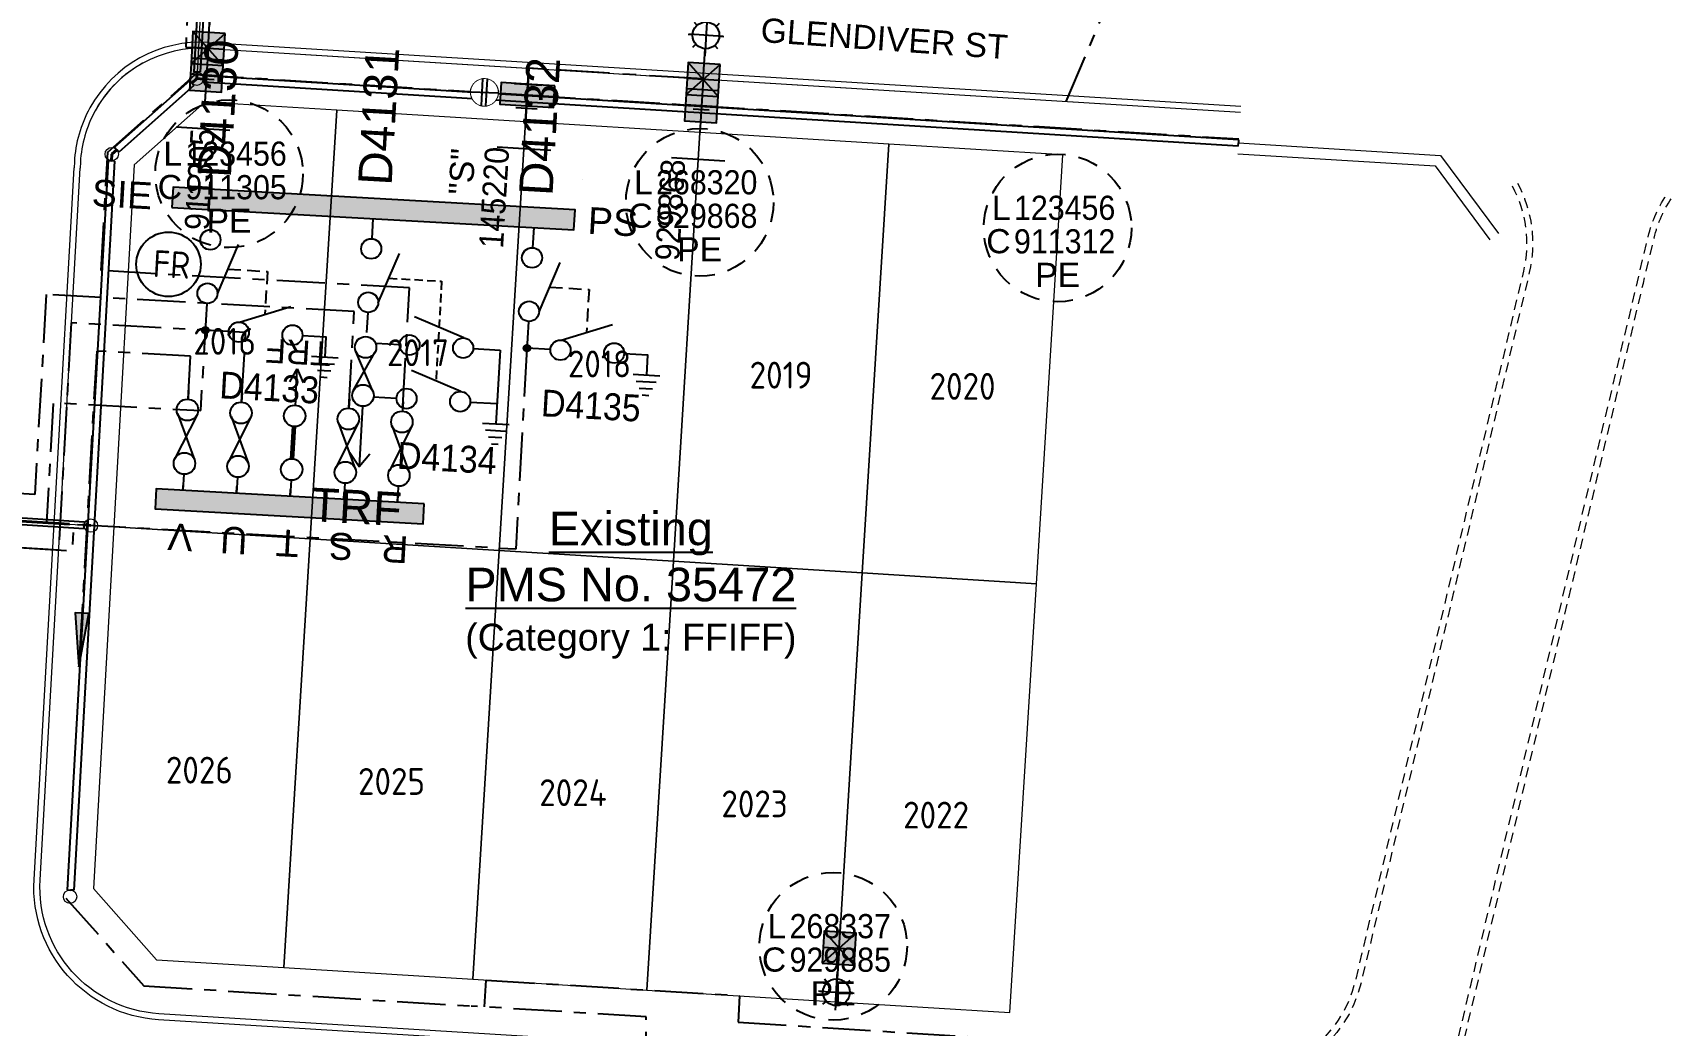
# Model space of a CAD drawing. Header units: metres. Extents: x 294745 to 296284, y 6233060 to 6235519.
# Drawn here: x 295331.4 to 295453.6, y 6233917.1 to 6233991.1 of the extents above; entities that cross this region are included whole.
import ezdxf
from ezdxf.enums import TextEntityAlignment as Align

# ---------------------------------------------------------------- set-up
doc = ezdxf.new("R2010")
doc.units = ezdxf.units.M
doc.set_wipeout_variables(frame=1)
for name, pattern in [('Cable Exist UG', [7, 4, -1, 1, -1]), ('CENTERX2', [4, 2.5, -0.5, 0.5, -0.5]), ('Dash', [5, 3, -2]), ('DASHED', [19.05, 12.7, -6.35])]:
    doc.linetypes.add(name, pattern=pattern)
doc.layers.get('0').update_dxf_attribs({"color": 6})
doc.layers.get('Defpoints').update_dxf_attribs({"color": 250})
doc.layers.add('. Const Lines _SP', color=251, linetype='Continuous', lineweight=0, plot=False)
doc.layers.add('. Const Lines Circles _SP', color=251, linetype='Continuous', lineweight=0, plot=False)
doc.layers.add('. Const Trench (GIS)', color=7, linetype='Continuous', lineweight=0, true_color=0x990099, plot=False, transparency=0.3)
for name, color, linetype, lineweight in [('_User_HV_Final', 1, 'Continuous', 25), ('_User_LV_Exist', 5, 'Continuous', 25), ('_User_LV_Final', 5, 'Continuous', 25), ('Cadastre Easements_SP_EXT', 66, 'DASHED', 15), ('Cadastre Land Parcels_SP_EXT', 118, 'Continuous', 15), ('Cadastre Lot Numbers_SP_EXT', 118, 'Continuous', 15), ('Cadastre Road Names_SP_HV_LV_SL_EXT', 211, 'Continuous', 15)]:
    doc.layers.add(name, color=color, linetype=linetype, lineweight=lineweight)
for name, color, linetype in [('Duct_SP_EXT', 30, 'Continuous'), ('Equip_LV_EXT', 7, 'Continuous'), ('Equip_SP_LV_EXT', 7, 'Continuous'), ('Equip_SP_SL_EXT', 7, 'Continuous'), ('SupportsUG_SP_LV_EXT', 7, 'Continuous'), ('UG_Details_SP_MISC', 7, 'Continuous')]:
    doc.layers.add(name, color=color, linetype=linetype)
doc.layers.add('Kerb_SP_Existing', color=254, linetype='Continuous', lineweight=13, transparency=0.5)
doc.styles.add('ARIAL', font='arial.ttf', dxfattribs={"height": 2})
doc.styles.add('COLUMN_LABEL', font='arial.ttf', dxfattribs={"height": 2})
doc.styles.add('iecISOCP', font='isocp.shx')
doc.styles.add('LotNum', font='isocp.shx')
doc.styles.add('POLE_LABEL', font='arial.ttf', dxfattribs={"height": 2})
doc.styles.get("Standard").update_dxf_attribs({"font": 'arial.ttf'})
doc.styles.add('SWG_LABEL', font='arial.ttf')
doc.styles.add('SWITCH_LABEL', font='arial.ttf', dxfattribs={"height": 2})

# ---------------------------------------------------------------- blocks, each defined once
blk = doc.blocks.new('*U148')
at = {"linetype": 'Dash', "ltscale": 0.5}
blk.add_circle((0, 0), 5.5, dxfattribs=at)
at = {"char_height": 1.8, "attachment_point": 6, "line_spacing_factor": 0.85}
for s, insert in [('L', (-3.5, 1.5)), ('C', (-3.5, -1))]:
    blk.add_mtext(s, dxfattribs=dict(at, insert=insert))
at = {"insert": (0, -2.6), "char_height": 1.8, "attachment_point": 2}
blk.add_mtext('PE', dxfattribs=at)
blk.add_mtext('PE', dxfattribs=at)
at = {"width": 0.9}
for tag, p in [('SNUMBER', (-3.25, 1.5)), ('CNUMBER', (-3.25, -1))]:
    blk.add_attdef(tag, text='', height=1.8, dxfattribs=at).set_placement(p, align=Align.MIDDLE_LEFT)
at = {"flags": 1}
blk.add_attdef('Z', (0, 0), '', height=0.2, dxfattribs=at)
blk = doc.blocks.new('*U182')
at = {"linetype": 'Continuous'}
h = blk.add_hatch(color=256, dxfattribs=at)
h.dxf.hatch_style = 1
h.paths.add_polyline_path([(5.2, 1.2), (2.8, 1.2), (2.8, -1.2), (5.2, -1.2)])
h = blk.add_hatch(color=256)
h.dxf.hatch_style = 1
h.paths.add_polyline_path([(5.2, 1.2), (2.8, -1.2), (2.8, 1.2)])
for p, q in [((7.3, 1.33), (7.3, 1)), ((5.2, 1.2), (2.8, -1.2)), ((2.8, 1.2), (5.2, -1.2)), ((6.36, 0.94), (6.6, 0.7)), ((8.24, 0.94), (8, 0.7)), ((4, 0), (6.3, 0)), ((6.36, -0.94), (6.6, -0.7)), ((7.3, -1), (7.3, -1.33)), ((8.24, -0.94), (8, -0.7)), ((8.3, 0), (8.63, 0))]:
    blk.add_line(p, q)
blk.add_line((8.3, 0), (5.75, 0), dxfattribs=at)
at = {"linetype": 'Continuous', "flags": 128}
blk.add_lwpolyline([(7.3, -1.24), (7.3, 1.24)], dxfattribs=at)
blk.add_lwpolyline([(5.2, -1.2), (5.2, 1.2), (2.8, 1.2), (2.8, -1.2)], close=True)
blk.add_circle((7.3, 0), 0.996)
at = {"layer": 'Defpoints', "transparency": 33554559}
for p, q in [((4, -1.2), (4, 1.2)), ((4, 0), (2, 0))]:
    blk.add_line(p, q, dxfattribs=at)
blk = doc.blocks.new('*U112')
at = {"layer": '_User_LV_Exist'}
blk.add_line((7.5, 0), (6.8, 0), dxfattribs=at)
blk.add_lwpolyline([(1.2, 0), (0, 0)], dxfattribs=at)
at = {"layer": '_User_LV_Exist', "flags": 128}
for points in [[(5.68, -0.73), (2.32, 0.73)], [(5.68, 0.73), (2.32, -0.73)]]:
    blk.add_lwpolyline(points, dxfattribs=at)
at = {"layer": '_User_LV_Exist'}
for centre in [(2, 0), (6, 0)]:
    blk.add_circle(centre, 0.8, dxfattribs=at)
blk = doc.blocks.new('*U86')
at = {"layer": '_User_LV_Exist'}
for p, q in [((2.77, 0.1), (5.23, 0.1)), ((2.8, 0.05), (5.2, 0.05)), ((2.8, 0), (5.2, 0)), ((7.5, 0), (6.8, 0)), ((7.5, 0), (9.5, 0)), ((8.5, 0.5), (9.5, 0)), ((9.5, 0), (8.5, -0.5)), ((2.77, -0.1), (5.23, -0.1)), ((2.8, -0.05), (5.2, -0.05))]:
    blk.add_line(p, q, dxfattribs=at)
blk.add_lwpolyline([(1.2, 0), (0, 0)], dxfattribs=at)
for centre in [(2, 0), (6, 0)]:
    blk.add_circle(centre, 0.8, dxfattribs=at)
at = {"layer": '_User_LV_Exist', "insert": (10.75, 0), "char_height": 1.8, "attachment_point": 5, "rotation": 90}
blk.add_mtext('TRF', dxfattribs=at)
blk = doc.blocks.new('*U88')
at = {"layer": '_User_LV_Exist'}
h = blk.add_hatch(color=256, dxfattribs=at)
h.dxf.hatch_style = 1
h.paths.add_polyline_path([(20, 0), (20, 1.5), (0, 1.5), (0, 0)])
for p, q in [((2, 0), (2, -0.5)), ((6, 0), (6, -0.5)), ((10, 0), (10, -0.5)), ((14, 0), (14, -0.5)), ((18, 0), (18, -0.5))]:
    blk.add_line(p, q, dxfattribs=at)
blk.add_lwpolyline([(0, 0), (20, 0), (20, 1.5), (0, 1.5)], close=True, dxfattribs=at)
at = {"layer": '_User_LV_Exist', "rotation": 270}
for name, p in [('*U112', (2, 0)), ('*U112', (6, 0)), ('*U86', (10, 0)), ('*U112', (14, 0)), ('*U112', (18, 0))]:
    blk.add_blockref(name, p, dxfattribs=at)
at = {"layer": '_User_LV_Exist', "char_height": 2, "attachment_point": 5, "style": 'ARIAL'}
for s, insert in [('R', (2, 3.5)), ('S', (6, 3.5)), ('T', (10, 3.5)), ('U', (14, 3.5)), ('V', (18, 3.5))]:
    blk.add_mtext(s, dxfattribs=dict(at, insert=insert))
blk = doc.blocks.new('*U171')
at = {"linetype": 'Continuous'}
h = blk.add_hatch(color=256, dxfattribs=at)
h.dxf.hatch_style = 1
h.paths.add_polyline_path([(-2.8, 1.2), (-5.2, 1.2), (-5.2, -1.2), (-2.8, -1.2)])
h = blk.add_hatch(color=256)
h.dxf.hatch_style = 1
h.paths.add_polyline_path([(-2.8, 1.2), (-5.2, -1.2), (-5.2, 1.2)])
for p, q in [((-0.7, 1.33), (-0.7, 1)), ((-2.8, 1.2), (-5.2, -1.2)), ((-5.2, 1.2), (-2.8, -1.2)), ((-4, 0), (-1.7, 0)), ((-1.64, 0.94), (-1.4, 0.7)), ((0.24, 0.94), (0, 0.7)), ((-1.64, -0.94), (-1.4, -0.7)), ((-0.7, -1), (-0.7, -1.33)), ((0.24, -0.94), (0, -0.7)), ((0.3, 0), (0.63, 0))]:
    blk.add_line(p, q)
blk.add_line((0.3, 0), (-2.25, 0), dxfattribs=at)
at = {"linetype": 'Continuous', "flags": 128}
blk.add_lwpolyline([(-0.7, -1.24), (-0.7, 1.24)], dxfattribs=at)
blk.add_lwpolyline([(-2.8, -1.2), (-2.8, 1.2), (-5.2, 1.2), (-5.2, -1.2)], close=True)
blk.add_circle((-0.7, 0), 0.996)
at = {"layer": 'Defpoints', "transparency": 33554559}
for p, q in [((-4, 0), (-6, 0)), ((-4, -1.2), (-4, 1.2))]:
    blk.add_line(p, q, dxfattribs=at)
blk = doc.blocks.new('*U184')
at = {"linetype": 'Continuous'}
h = blk.add_hatch(color=256, dxfattribs=at)
h.dxf.hatch_style = 1
h.paths.add_polyline_path([(5.16, 1.19), (2.76, 1.19), (2.76, -1.21), (5.16, -1.21)])
h = blk.add_hatch(color=256)
h.dxf.hatch_style = 1
h.paths.add_polyline_path([(5.16, 1.19), (2.76, -1.21), (2.76, 1.19)])
for p, q in [((7.26, 1.31), (7.26, 0.98)), ((5.16, 1.19), (2.76, -1.21)), ((2.76, 1.19), (5.16, -1.21)), ((6.32, 0.92), (6.55, 0.69)), ((8.19, 0.92), (7.96, 0.69)), ((3.96, -0.01), (6.26, -0.01)), ((6.32, -0.95), (6.55, -0.72)), ((7.26, -1.01), (7.26, -1.34)), ((8.19, -0.95), (7.96, -0.72)), ((8.25, -0.01), (8.58, -0.01))]:
    blk.add_line(p, q)
blk.add_line((8.25, -0.01), (5.71, -0.01), dxfattribs=at)
at = {"linetype": 'Continuous', "flags": 128}
blk.add_lwpolyline([(7.26, -1.26), (7.26, 1.23)], dxfattribs=at)
blk.add_lwpolyline([(5.16, -1.21), (5.16, 1.19), (2.76, 1.19), (2.76, -1.21)], close=True)
blk.add_circle((7.26, -0.01), 0.996)
at = {"layer": 'Defpoints', "transparency": 33554559}
for p, q in [((3.96, -1.21), (3.96, 1.19)), ((3.96, -0.01), (1.96, -0.01))]:
    blk.add_line(p, q, dxfattribs=at)
blk = doc.blocks.new('*U76')
at = {"layer": 'SupportsUG_SP_LV_EXT', "linetype": 'Continuous'}
h = blk.add_hatch(color=256, dxfattribs=at)
h.dxf.hatch_style = 1
h.paths.add_polyline_path([(-0.8, 0), (-0.8, 2), (0.8, 2), (0.8, 0)])
h = blk.add_hatch(color=256, dxfattribs=at)
h.dxf.hatch_style = 1
h.paths.add_polyline_path([(-0.8, -2), (-0.8, 0), (0.8, 0), (0.8, -2)])
blk.add_lwpolyline([(-0.8, 2), (-0.8, -1), (-0.8, 1), (-0.8, -2), (0.8, -2), (0.8, 2)], close=True)
at = {"layer": 'Defpoints'}
for p, q in [((4, -2), (4, 2)), ((2, 0), (-2, 0)), ((0, 0), (2, 0)), ((1, 0.8), (1, -0.8))]:
    blk.add_line(p, q, dxfattribs=at)
at = {"layer": 'Defpoints', "flags": 128}
for points in [[(6, 4.5), (6, 4.5)], [(6, -4.5), (6, -4.5)]]:
    blk.add_lwpolyline(points, dxfattribs=at)
at = {"width": 0.9}
blk.add_attdef('ASSET_NUM', text='', height=1.8, rotation=360, dxfattribs=at).set_placement((4, 2), align=Align.MIDDLE_LEFT)
for tag, flags, p in [('OWNED_BY', 9, (-0.2, 0)), ('STREETNAME', 9, (-0.18, 0)), ('SUBURB', 1, (-0.16, 0)), ('PARENT', 9, (-0.14, 0)), ('NOTES', 9, (-0.13, 0)), ('LOCATION', 9, (-0.11, 0)), ('LEGEND', 9, (-0.09, 0)), ('SUPPORT_TYPE', 9, (-0.07, 0)), ('USAGE', 9, (-0.06, 0)), ('STATE', 9, (-0.03, 0))]:
    blk.add_attdef(tag, text='', height=0.01, rotation=270, dxfattribs=dict(flags=flags)).set_placement(p, align=Align.CENTER)
blk = doc.blocks.new('COLUMN_EXT')
blk.add_hatch(color=256).paths.add_polyline_path([(1.2, 1.2), (-1.2, 1.2), (-1.2, -1.2), (1.2, -1.2)])
blk.add_lwpolyline([(-1.2, 1.2), (-1.2, -1.2), (1.2, -1.2), (1.2, 1.2)], close=True)
at = {"layer": 'Defpoints', "flags": 128}
for points in [[(4, 2), (4, -2)], [(0, 1.2), (0, -1.2)], [(0, 0), (2, 0)], [(0.3, 0.6), (0.3, -0.6)]]:
    blk.add_lwpolyline(points, dxfattribs=at)
at = {"style": 'COLUMN_LABEL', "width": 0.9, "flags": 8}
blk.add_attdef('ASSET_NUM', text='', height=1.8, rotation=360, dxfattribs=at).set_placement((4, 2), align=Align.MIDDLE_LEFT)
at = {"flags": 1}
blk.add_attdef('Z', (-2.35, -1.81), '', height=0.2, rotation=270, dxfattribs=at)
at = {"flags": 9}
for tag, p in [('NOTES', (-2, -1.81)), ('SUBURB', (-1.8, -1.81)), ('STREETNAME', (-1.6, -1.81)), ('LOCATION', (-1.4, -1.81)), ('LEGEND', (-1.2, -1.81)), ('USAGE', (-1, -1.81)), ('STATE', (-0.8, -1.81)), ('OWNED_BY', (-0.6, -1.81)), ('COLUMN_TYPE', (-0.4, -1.81))]:
    blk.add_attdef(tag, text='', height=0.2, rotation=270, dxfattribs=at).set_placement(p, align=Align.MIDDLE_LEFT)
for tag, style, p in [('STREET_CODE', 'COLUMN_LABEL', (-0.2, -1.81)), ('STRUCTURE_PLANT_NUMBER', 'POLE_LABEL', (0.03, -1.81))]:
    blk.add_attdef(tag, text='', height=0.2, rotation=270, dxfattribs=dict(at, style=style)).set_placement(p, align=Align.MIDDLE_LEFT)
blk = doc.blocks.new('SWG_SIE_TRF_NOES_NEW')
at = {"linetype": 'Continuous'}
blk.add_line((6.25, 0.75), (2.49, 2.12), dxfattribs=at)
at = {"linetype": 'CENTERX2'}
for p, q in [((0, 0), (1.5, 0)), ((7, 0), (8.5, 0))]:
    blk.add_line(p, q, dxfattribs=at)
blk.add_line((14, 0), (18.5, 0))
at = {"linetype": 'DASHED', "ltscale": 0.05}
blk.add_lwpolyline([(4.37, 1.43), (4.37, 5.37), (11.75, 5.37)], dxfattribs=at)
blk.add_lwpolyline([(17.5, -0.75), (18.5, 0), (17.5, 0.75)])
for centre in [(2.25, 0), (6.25, 0)]:
    blk.add_circle(centre, 0.75)
at = {"flags": 1}
blk.add_attdef('Z', (0, 0), '', height=0.2, dxfattribs=at)
at = {"style": 'SWITCH_LABEL', "flags": 9}
blk.add_attdef('STREET_CODE', text='', height=0.2, dxfattribs=at).set_placement((0, -0.2), align=Align.MIDDLE_LEFT)
at = {"flags": 9}
for tag, p in [('ORIENTATION', (0, -0.4)), ('SUBURB', (0, -1)), ('STREETNAME', (0, -1.2)), ('PARENT', (0, -0.6)), ('USAGE', (0, -0.8)), ('LOCATION', (0, -1.4)), ('NOTES', (0, -1.6))]:
    blk.add_attdef(tag, text='', height=0.2, dxfattribs=at).set_placement(p, align=Align.MIDDLE_LEFT)
blk = doc.blocks.new('SWG_FUSE_NEW')
for points in [[(1.15, 0.72), (4.04, -0.71)], [(1.16, -0.72), (4.04, 0.73)]]:
    blk.add_lwpolyline(points)
for centre in [(0.8, 0), (4.4, 0.01)]:
    blk.add_circle(centre, 0.8)
blk = doc.blocks.new('*U160')
at = {"linetype": 'CENTERX2'}
blk.add_blockref('SWG_SIE_TRF_NOES_NEW', (0, 0), dxfattribs=at)
at = {"linetype": 'CENTERX2', "rotation": 180}
blk.add_blockref('SWG_FUSE_NEW', (14, 0), dxfattribs=at)
blk.add_text('TRF', height=2.5, rotation=89.9826).set_placement((21.51, -0.05), align=Align.MIDDLE_CENTER)
blk = doc.blocks.new('FAULT_INDIC_SE')
blk.add_circle((0, 0), 2.4)
at = {"insert": (-1.15, 1), "char_height": 2, "width": 2.7042, "attachment_point": 1, "style": 'iecISOCP'}
blk.add_mtext('FR', dxfattribs=at)
blk = doc.blocks.new('SWG_SIE_ES_NEW')
for p, q in [((2.5, 0.75), (6.26, 2.12)), ((8, -1.5), (10, -1.5)), ((8.25, -2), (9.75, -2)), ((8.5, -2.5), (9.5, -2.5)), ((8.75, -3), (9.25, -3))]:
    blk.add_line(p, q)
blk.add_lwpolyline([(1.75, 0), (0, 0)])
at = {"flags": 128}
blk.add_lwpolyline([(7.25, 0), (9, 0), (9, -1.5)], dxfattribs=at)
for centre in [(2.5, 0), (6.5, 0)]:
    blk.add_circle(centre, 0.75)
at = {"flags": 1}
blk.add_attdef('Z', (0.12, -0.01), '', height=0.2, dxfattribs=at)
at = {"style": 'SWITCH_LABEL', "flags": 9}
blk.add_attdef('STREET_CODE', text='', height=0.2, dxfattribs=at).set_placement((0.12, -0.21), align=Align.MIDDLE_LEFT)
at = {"flags": 9}
for tag, p in [('ORIENTATION', (0.12, -0.41)), ('SUBURB', (0.12, -1.01)), ('STREETNAME', (0.12, -1.21)), ('PARENT', (0.12, -0.61)), ('USAGE', (0.12, -0.81)), ('OWNED_BY', (0.11, -1.82)), ('OPERATED_BY', (0.1, -2.05)), ('MAINTAINED_BY', (0.1, -2.25)), ('LOCATION', (0.12, -1.41)), ('NOTES', (0.12, -1.61))]:
    blk.add_attdef(tag, text='', height=0.2, dxfattribs=at).set_placement(p, align=Align.MIDDLE_LEFT)
at = {"style": 'ARIAL', "width": 0.9, "flags": 8}
blk.add_attdef('ASSET_NUM', text='', height=2, dxfattribs=at).set_placement((5.75, -4.5), align=Align.MIDDLE_CENTER)
blk = doc.blocks.new('SWG_SIE_SU_NEW')
at = {"linetype": 'CENTERX2'}
h = blk.add_hatch(color=256, dxfattribs=at)
h.dxf.hatch_style = 1
edge = h.paths.add_edge_path()
edge.add_arc((9, 0), 0.25, 0, 360)
at = {"linetype": 'Continuous'}
blk.add_line((6.25, 0.75), (2.49, 2.12), dxfattribs=at)
at = {"linetype": 'CENTERX2'}
for p, q in [((0, 0), (1.5, 0)), ((7, 0), (10, 0))]:
    blk.add_line(p, q, dxfattribs=at)
at = {"linetype": 'DASHED', "ltscale": 0.075}
blk.add_lwpolyline([(4.37, 1.43), (4.37, 4.37), (7.57, 4.37)], dxfattribs=at)
for centre in [(2.25, 0), (6.25, 0)]:
    blk.add_circle(centre, 0.75)
at = {"linetype": 'CENTERX2'}
blk.add_circle((9, 0), 0.25, dxfattribs=at)
at = {"flags": 8}
blk.add_attdef('ASSET_NUM', text='', height=2, rotation=180, dxfattribs=at).set_placement((-3, 0.01), align=Align.MIDDLE_LEFT)
at = {"flags": 1}
blk.add_attdef('Z', (0, 0), '', height=0.2, dxfattribs=at)
at = {"style": 'SWITCH_LABEL', "flags": 9}
blk.add_attdef('STREET_CODE', text='', height=0.2, dxfattribs=at).set_placement((0, 0), align=Align.MIDDLE_LEFT)
at = {"flags": 9}
for tag, p in [('ORIENTATION', (0, -0.2)), ('SUBURB', (0, -0.8)), ('STREETNAME', (0, -1)), ('PARENT', (0, -0.4)), ('USAGE', (0, -0.6)), ('LOCATION', (0, -1.2)), ('OPERATED_BY', (-0.01, -1.84)), ('OWNED_BY', (0, -1.62)), ('MAINTAINED_BY', (-0.01, -2.05)), ('NOTES', (0, -1.4))]:
    blk.add_attdef(tag, text='', height=0.2, dxfattribs=at).set_placement(p, align=Align.MIDDLE_LEFT)
blk = doc.blocks.new('SWG_SIE_TRS_ES_1_NEW')
for p, q in [((7.25, 4.75), (3.49, 6.12)), ((8, 4), (10, 4)), ((10, 4), (10, -1.5)), ((7.25, 0.75), (3.49, 2.12)), ((8, 0), (10, 0)), ((9, -1.5), (11, -1.5)), ((9.25, -2), (10.75, -2)), ((9.5, -2.5), (10.5, -2.5)), ((9.75, -3), (10.25, -3))]:
    blk.add_line(p, q)
at = {"linetype": 'CENTERX2'}
for p, q in [((0.75, 4), (2.5, 4)), ((0.75, 0), (2.5, 0))]:
    blk.add_line(p, q, dxfattribs=at)
for centre in [(3.25, 4), (7.25, 4), (3.25, 0), (7.25, 0)]:
    blk.add_circle(centre, 0.75)
at = {"flags": 1}
blk.add_attdef('Z', (7.14, 3.51), '', height=0.2, dxfattribs=at)
at = {"style": 'SWITCH_LABEL', "flags": 9}
blk.add_attdef('STREET_CODE', text='', height=0.2, dxfattribs=at).set_placement((7.14, 3.31), align=Align.MIDDLE_LEFT)
at = {"flags": 9}
for tag, p in [('ORIENTATION', (7.14, 3.11)), ('SUBURB', (7.14, 2.51)), ('PARENT', (7.14, 2.91)), ('USAGE', (7.14, 2.71)), ('OPERATED_BY', (7.13, 1.47)), ('STREETNAME', (7.14, 2.31)), ('OWNED_BY', (7.13, 1.69)), ('MAINTAINED_BY', (7.13, 1.26)), ('LOCATION', (7.14, 2.11)), ('NOTES', (7.14, 1.91))]:
    blk.add_attdef(tag, text='', height=0.2, dxfattribs=at).set_placement(p, align=Align.MIDDLE_LEFT)
at = {"style": 'SWG_LABEL', "width": 0.9, "flags": 8}
blk.add_attdef('ASSET_NUM', text='', height=2, dxfattribs=at).set_placement((6.5, -4.25), align=Align.MIDDLE_CENTER)
blk = doc.blocks.new('LV_UG_LINKS_CLOSED_EXT')
at = {"layer": 'Equip_LV_EXT', "flags": 128}
blk.add_lwpolyline([(0, 1), (-0.02, 1), (-0.05, 1), (-0.07, 1), (-0.1, 1), (-0.12, 0.99), (-0.15, 0.99), (-0.17, 0.99), (-0.2, 0.98), (-0.22, 0.98), (-0.24, 0.97), (-0.27, 0.96), (-0.29, 0.96), (-0.31, 0.95), (-0.34, 0.94), (-0.36, 0.93), (-0.38, 0.92), (-0.41, 0.91), (-0.43, 0.9), (-0.45, 0.89), (-0.47, 0.88), (-0.49, 0.87), (-0.51, 0.86), (-0.53, 0.84), (-0.56, 0.83), (-0.58, 0.82), (-0.6, 0.8), (-0.62, 0.79), (-0.63, 0.77), (-0.65, 0.76), (-0.67, 0.74), (-0.69, 0.72), (-0.71, 0.71), (-0.72, 0.69), (-0.74, 0.67), (-0.76, 0.65), (-0.77, 0.63), (-0.79, 0.62), (-0.8, 0.6), (-0.82, 0.58), (-0.83, 0.56), (-0.84, 0.53), (-0.86, 0.51), (-0.87, 0.49), (-0.88, 0.47), (-0.89, 0.45), (-0.9, 0.43), (-0.91, 0.41), (-0.92, 0.38), (-0.93, 0.36), (-0.94, 0.34), (-0.95, 0.31), (-0.96, 0.29), (-0.96, 0.27), (-0.97, 0.24), (-0.98, 0.22), (-0.98, 0.2), (-0.99, 0.17), (-0.99, 0.15), (-0.99, 0.12), (-1, 0.1), (-1, 0.07), (-1, 0.05), (-1, 0.02), (-1, 0), (-1, -0.02), (-1, -0.05), (-1, -0.07), (-1, -0.1), (-0.99, -0.12), (-0.99, -0.15), (-0.99, -0.17), (-0.98, -0.2), (-0.98, -0.22), (-0.97, -0.24), (-0.96, -0.27), (-0.96, -0.29), (-0.95, -0.31), (-0.94, -0.34), (-0.93, -0.36), (-0.92, -0.38), (-0.91, -0.41), (-0.9, -0.43), (-0.89, -0.45), (-0.88, -0.47), (-0.87, -0.49), (-0.86, -0.51), (-0.84, -0.53), (-0.83, -0.56), (-0.82, -0.58), (-0.8, -0.6), (-0.79, -0.62), (-0.77, -0.63), (-0.76, -0.65), (-0.74, -0.67), (-0.72, -0.69), (-0.71, -0.71), (-0.69, -0.72), (-0.67, -0.74), (-0.65, -0.76), (-0.63, -0.77), (-0.62, -0.79), (-0.6, -0.8), (-0.58, -0.82), (-0.56, -0.83), (-0.53, -0.84), (-0.51, -0.86), (-0.49, -0.87), (-0.47, -0.88), (-0.45, -0.89), (-0.43, -0.9), (-0.41, -0.91), (-0.38, -0.92), (-0.36, -0.93), (-0.34, -0.94), (-0.31, -0.95), (-0.29, -0.96), (-0.27, -0.96), (-0.24, -0.97), (-0.22, -0.98), (-0.2, -0.98), (-0.17, -0.99), (-0.15, -0.99), (-0.12, -0.99), (-0.1, -1), (-0.07, -1), (-0.05, -1), (-0.02, -1), (0, -1), (0.02, -1), (0.05, -1), (0.07, -1), (0.1, -1), (0.12, -0.99), (0.15, -0.99), (0.17, -0.99), (0.2, -0.98), (0.22, -0.98), (0.24, -0.97), (0.27, -0.96), (0.29, -0.96), (0.31, -0.95), (0.34, -0.94), (0.36, -0.93), (0.38, -0.92), (0.41, -0.91), (0.43, -0.9), (0.45, -0.89), (0.47, -0.88), (0.49, -0.87), (0.51, -0.86), (0.53, -0.84), (0.56, -0.83), (0.58, -0.82), (0.6, -0.8), (0.62, -0.79), (0.63, -0.77), (0.65, -0.76), (0.67, -0.74), (0.69, -0.72), (0.71, -0.71), (0.72, -0.69), (0.74, -0.67), (0.76, -0.65), (0.77, -0.63), (0.79, -0.62), (0.8, -0.6), (0.82, -0.58), (0.83, -0.56), (0.84, -0.53), (0.86, -0.51), (0.87, -0.49), (0.88, -0.47), (0.89, -0.45), (0.9, -0.43), (0.91, -0.41), (0.92, -0.38), (0.93, -0.36), (0.94, -0.34), (0.95, -0.31), (0.96, -0.29), (0.96, -0.27), (0.97, -0.24), (0.98, -0.22), (0.98, -0.2), (0.99, -0.17), (0.99, -0.15), (0.99, -0.12), (1, -0.1), (1, -0.07), (1, -0.05), (1, -0.02), (1, 0), (1, 0.02), (1, 0.05), (1, 0.07), (1, 0.1), (0.99, 0.12), (0.99, 0.15), (0.99, 0.17), (0.98, 0.2), (0.98, 0.22), (0.97, 0.24), (0.96, 0.27), (0.96, 0.29), (0.95, 0.31), (0.94, 0.34), (0.93, 0.36), (0.92, 0.38), (0.91, 0.41), (0.9, 0.43), (0.89, 0.45), (0.88, 0.47), (0.87, 0.49), (0.86, 0.51), (0.84, 0.53), (0.83, 0.56), (0.82, 0.58), (0.8, 0.6), (0.79, 0.62), (0.77, 0.63), (0.76, 0.65), (0.74, 0.67), (0.72, 0.69), (0.71, 0.71), (0.69, 0.72), (0.67, 0.74), (0.65, 0.76), (0.63, 0.77), (0.62, 0.79), (0.6, 0.8), (0.58, 0.82), (0.56, 0.83), (0.53, 0.84), (0.51, 0.86), (0.49, 0.87), (0.47, 0.88), (0.45, 0.89), (0.43, 0.9), (0.41, 0.91), (0.38, 0.92), (0.36, 0.93), (0.34, 0.94), (0.31, 0.95), (0.29, 0.96), (0.27, 0.96), (0.24, 0.97), (0.22, 0.98), (0.2, 0.98), (0.17, 0.99), (0.15, 0.99), (0.12, 0.99), (0.1, 1), (0.07, 1), (0.05, 1), (0.02, 1)], close=True, dxfattribs=at)
at = {"layer": 'Equip_LV_EXT'}
for tag, flags in [('ACTUAL_STATUS', 9), ('CONSTRUCTED_VOLTAGE', 9), ('NO_PHASES', 9), ('OPERATING_VOLTAGE', 9), ('ORIENTATION', 9), ('STATE', 9), ('SWITCH_TYPE', 9), ('USAGE', 9), ('NOTES', 9), ('OWNED_BY', 9), ('OPERATED_BY', 9), ('MAINTAINED_BY', 9), ('NUMBER_OF_PHASES', 9), ('TYPE', 9), ('Z', 1)]:
    blk.add_attdef(tag, text='', height=0.01, dxfattribs=dict(at, flags=flags)).set_placement((0, 0), align=Align.MIDDLE_LEFT)
blk.add_wipeout([(0, 1), (-0.02, 1), (-0.05, 1), (-0.07, 1), (-0.1, 1), (-0.12, 0.99), (-0.15, 0.99), (-0.17, 0.99), (-0.2, 0.98), (-0.22, 0.98), (-0.24, 0.97), (-0.27, 0.96), (-0.29, 0.96), (-0.31, 0.95), (-0.34, 0.94), (-0.36, 0.93), (-0.38, 0.92), (-0.41, 0.91), (-0.43, 0.9), (-0.45, 0.89), (-0.47, 0.88), (-0.49, 0.87), (-0.51, 0.86), (-0.53, 0.84), (-0.56, 0.83), (-0.58, 0.82), (-0.6, 0.8), (-0.62, 0.79), (-0.63, 0.77), (-0.65, 0.76), (-0.67, 0.74), (-0.69, 0.72), (-0.71, 0.71), (-0.72, 0.69), (-0.74, 0.67), (-0.76, 0.65), (-0.77, 0.63), (-0.79, 0.62), (-0.8, 0.6), (-0.82, 0.58), (-0.83, 0.56), (-0.84, 0.53), (-0.86, 0.51), (-0.87, 0.49), (-0.88, 0.47), (-0.89, 0.45), (-0.9, 0.43), (-0.91, 0.41), (-0.92, 0.38), (-0.93, 0.36), (-0.94, 0.34), (-0.95, 0.31), (-0.96, 0.29), (-0.96, 0.27), (-0.97, 0.24), (-0.98, 0.22), (-0.98, 0.2), (-0.99, 0.17), (-0.99, 0.15), (-0.99, 0.12), (-1, 0.1), (-1, 0.07), (-1, 0.05), (-1, 0.02), (-1, 0), (-1, -0.02), (-1, -0.05), (-1, -0.07), (-1, -0.1), (-0.99, -0.12), (-0.99, -0.15), (-0.99, -0.17), (-0.98, -0.2), (-0.98, -0.22), (-0.97, -0.24), (-0.96, -0.27), (-0.96, -0.29), (-0.95, -0.31), (-0.94, -0.34), (-0.93, -0.36), (-0.92, -0.38), (-0.91, -0.41), (-0.9, -0.43), (-0.89, -0.45), (-0.88, -0.47), (-0.87, -0.49), (-0.86, -0.51), (-0.84, -0.53), (-0.83, -0.56), (-0.82, -0.58), (-0.8, -0.6), (-0.79, -0.62), (-0.77, -0.63), (-0.76, -0.65), (-0.74, -0.67), (-0.72, -0.69), (-0.71, -0.71), (-0.69, -0.72), (-0.67, -0.74), (-0.65, -0.76), (-0.63, -0.77), (-0.62, -0.79), (-0.6, -0.8), (-0.58, -0.82), (-0.56, -0.83), (-0.53, -0.84), (-0.51, -0.86), (-0.49, -0.87), (-0.47, -0.88), (-0.45, -0.89), (-0.43, -0.9), (-0.41, -0.91), (-0.38, -0.92), (-0.36, -0.93), (-0.34, -0.94), (-0.31, -0.95), (-0.29, -0.96), (-0.27, -0.96), (-0.24, -0.97), (-0.22, -0.98), (-0.2, -0.98), (-0.17, -0.99), (-0.15, -0.99), (-0.12, -0.99), (-0.1, -1), (-0.07, -1), (-0.05, -1), (-0.02, -1), (0, -1), (0.02, -1), (0.05, -1), (0.07, -1), (0.1, -1), (0.12, -0.99), (0.15, -0.99), (0.17, -0.99), (0.2, -0.98), (0.22, -0.98), (0.24, -0.97), (0.27, -0.96), (0.29, -0.96), (0.31, -0.95), (0.34, -0.94), (0.36, -0.93), (0.38, -0.92), (0.41, -0.91), (0.43, -0.9), (0.45, -0.89), (0.47, -0.88), (0.49, -0.87), (0.51, -0.86), (0.53, -0.84), (0.56, -0.83), (0.58, -0.82), (0.6, -0.8), (0.62, -0.79), (0.63, -0.77), (0.65, -0.76), (0.67, -0.74), (0.69, -0.72), (0.71, -0.71), (0.72, -0.69), (0.74, -0.67), (0.76, -0.65), (0.77, -0.63), (0.79, -0.62), (0.8, -0.6), (0.82, -0.58), (0.83, -0.56), (0.84, -0.53), (0.86, -0.51), (0.87, -0.49), (0.88, -0.47), (0.89, -0.45), (0.9, -0.43), (0.91, -0.41), (0.92, -0.38), (0.93, -0.36), (0.94, -0.34), (0.95, -0.31), (0.96, -0.29), (0.96, -0.27), (0.97, -0.24), (0.98, -0.22), (0.98, -0.2), (0.99, -0.17), (0.99, -0.15), (0.99, -0.12), (1, -0.1), (1, -0.07), (1, -0.05), (1, -0.02), (1, 0), (1, 0.02), (1, 0.05), (1, 0.07), (1, 0.1), (0.99, 0.12), (0.99, 0.15), (0.99, 0.17), (0.98, 0.2), (0.98, 0.22), (0.97, 0.24), (0.96, 0.27), (0.96, 0.29), (0.95, 0.31), (0.94, 0.34), (0.93, 0.36), (0.92, 0.38), (0.91, 0.41), (0.9, 0.43), (0.89, 0.45), (0.88, 0.47), (0.87, 0.49), (0.86, 0.51), (0.84, 0.53), (0.83, 0.56), (0.82, 0.58), (0.8, 0.6), (0.79, 0.62), (0.77, 0.63), (0.76, 0.65), (0.74, 0.67), (0.72, 0.69), (0.71, 0.71), (0.69, 0.72), (0.67, 0.74), (0.65, 0.76), (0.63, 0.77), (0.62, 0.79), (0.6, 0.8), (0.58, 0.82), (0.56, 0.83), (0.53, 0.84), (0.51, 0.86), (0.49, 0.87), (0.47, 0.88), (0.45, 0.89), (0.43, 0.9), (0.41, 0.91), (0.38, 0.92), (0.36, 0.93), (0.34, 0.94), (0.31, 0.95), (0.29, 0.96), (0.27, 0.96), (0.24, 0.97), (0.22, 0.98), (0.2, 0.98), (0.17, 0.99), (0.15, 0.99), (0.12, 0.99), (0.1, 1), (0.07, 1), (0.05, 1), (0.02, 1)]).dxf.layer = 'Equip_LV_EXT'
at = {"layer": 'Defpoints', "linetype": 'Continuous'}
blk.add_line((-1, 0.01), (1, -0.02), dxfattribs=at)
at = {"layer": 'Equip_LV_EXT'}
for p, q in [((-0.17, 0.99), (-0.17, -0.99)), ((0.17, 0.99), (0.17, -0.99))]:
    blk.add_line(p, q, dxfattribs=at)
blk = doc.blocks.new('*U89')
at = {"layer": 'Defpoints', "linetype": 'Continuous', "flags": 128}
for points in [[(0, 2), (0, -2)], [(-2, 0), (2, 0)]]:
    blk.add_lwpolyline(points, dxfattribs=at)
at = {"linetype": 'Continuous', "xscale": -1, "rotation": 270}
blk.add_blockref('LV_UG_LINKS_CLOSED_EXT', (0, -3.2), dxfattribs=at)
blk = doc.blocks.new('*U154')
h = blk.add_hatch(color=256)
h.dxf.hatch_style = 1
h.paths.add_polyline_path([(-3.98, -0.39), (0.05, -0.5), (-0.05, 0.5)])
blk.add_line((-0.5, -0.05), (-3.98, -0.39))
at = {"flags": 128}
blk.add_lwpolyline([(-3.98, -0.39), (0.05, -0.5), (-0.05, 0.5)], close=True, dxfattribs=at)
blk.add_circle((0, 0), 0.0001)

msp = doc.modelspace()

# ---------------------------------------------------------------- hatches: boundary and pattern name
at = {"layer": '_User_HV_Final'}
h = msp.add_hatch(color=256, dxfattribs=at)
h.dxf.hatch_style = 1
h.paths.add_polyline_path([(295341.7759, 6233978.0607), (295371.7292, 6233976.386), (295371.8129, 6233977.8837), (295341.8597, 6233979.5583)])

# ---------------------------------------------------------------- linework, layer by layer
at = {"layer": '. Const Lines _SP', "linetype": 'Continuous', "lineweight": 0, "flags": 128}
for points in [[(295344.2652, 6233999.2313), (295343.6247, 6233987.6488)], [(295323.1684, 6233955.157), (295335.743, 6233954.3515)]]:
    msp.add_lwpolyline(points, dxfattribs=at)
at = {"layer": '. Const Lines Circles _SP', "lineweight": 0}
for centre in [(295343.6247, 6233987.6488), (295337.2971, 6233982.0255), (295335.743, 6233954.3515), (295334.1905, 6233926.7034)]:
    msp.add_circle(centre, 0.5, dxfattribs=at)
at = {"layer": '. Const Trench (GIS)', "linetype": 'Continuous', "lineweight": 0, "flags": 128}
for points in [[(295421.2361, 6233982.8573), (295436.3015, 6233981.9273), (295440.6106, 6233976.1187)], [(295421.1868, 6233982.0588), (295435.8807, 6233981.1517), (295439.9681, 6233975.642)]]:
    msp.add_lwpolyline(points, dxfattribs=at)
at = {"layer": '_User_HV_Final', "linetype": 'Cable Exist UG', "ltscale": 0.9, "flags": 128}
for points in [[(295271.3889, 6234051.648), (295270.0916, 6234033.6948), (295246.154, 6234035.4246), (295246.5864, 6234041.409), (295231.6254, 6234042.4901), (295231.3825, 6234039.1285), (295224.88, 6234039.671), (295224.88, 6234039.671), (295222.8482, 6234011.69), (295222.0315, 6233998.4617), (295320.6418, 6233992.3739), (295328.0927, 6233983.9897), (295326.4632, 6233954.9719), (295332.4487, 6233954.5455), (295332.9533, 6233963.5305), (295343.9339, 6233962.9166), (295344.2689, 6233968.9072)], [(295368.2314, 6233967.5675), (295367.3941, 6233952.5909), (295367.3941, 6233952.5909), (295334.4456, 6233954.433), (295334.334, 6233952.4367), (295326.3495, 6233952.9473), (295324.8329, 6233925.938), (295323.6634, 6233905.1127), (295323.6634, 6233905.1127), (295320.479, 6233848.4041), (295320.479, 6233847.061), (295312.0244, 6233839.6146), (295237.3659, 6233844.2237), (295237.8683, 6233833.959), (295240.2456, 6233831.4481), (295240.5828, 6233798.3855), (295199.5838, 6233798.0971), (295199.4783, 6233813.0967)]]:
    msp.add_lwpolyline(points, dxfattribs=at)
at = {"layer": '_User_HV_Final'}
msp.add_lwpolyline([(295341.7759, 6233978.0607), (295371.7292, 6233976.386), (295371.8129, 6233977.8837), (295341.8597, 6233979.5583)], close=True, dxfattribs=at)
at = {"layer": '_User_LV_Exist', "linetype": 'Cable Exist UG', "ltscale": 0.9}
for points in [[(295339.1639, 6234032.4377), (295338.1666, 6234032.51), (295336.3661, 6234006.4122), (295336.2826, 6234004.9079), (295336.2599, 6234004.7779), (295343.1721, 6233996.9944), (295342.8118, 6233990.0033), (295344.4721, 6233989.9008)], [(295408.4026, 6233985.954), (295411.3007, 6233992.7884), (295384.4389, 6233994.4468), (295384.5621, 6233996.443)], [(295354.9614, 6233963.1013), (295355.3634, 6233970.2901), (295332.4013, 6233971.5744), (295331.567, 6233956.6601), (295323.5806, 6233957.1644), (295325.028, 6233982.922), (295319.2216, 6233989.4559), (295312.1109, 6233989.8949)], [(295358.9747, 6233963.2275), (295359.4688, 6233972.0637), (295336.5008, 6233973.3478), (295337.0045, 6233982.1669), (295343.5187, 6233987.9559), (295368.2555, 6233986.4287)], [(295368.2555, 6233986.4287), (295421.2546, 6233983.1568)], [(295346.9739, 6233963.5479), (295347.2642, 6233968.7398), (295334.2754, 6233969.466), (295333.3412, 6233952.5268), (295326.3497, 6233952.9506)], [(295342.9802, 6233963.7712), (295343.1588, 6233966.9662), (295336.1729, 6233967.3568), (295334.8513, 6233943.8223)], [(295333.884, 6233926.5966), (295339.6905, 6233920.0628), (295364.0654, 6233918.5578)], [(295365.0635, 6233918.4962), (295365.1868, 6233920.4924), (295384.0757, 6233919.3262), (295383.9545, 6233917.3634), (295404.0893, 6233916.0867)], [(295377.0271, 6233906.7368), (295377.1081, 6233917.7525), (295364.0654, 6233918.5578)]]:
    msp.add_lwpolyline(points, dxfattribs=at)
at = {"layer": '_User_LV_Exist', "linetype": 'Cable Exist UG', "flags": 128}
msp.add_lwpolyline([(295381.3541, 6233987.6239), (295368.3788, 6233988.4249), (295368.3048, 6233987.2272)], dxfattribs=at)
at = {"layer": 'Cadastre Easements_SP_EXT', "linetype": 'Continuous', "flags": 128}
for points in [[(295354.0591, 6233985.3013), (295344.2256, 6233985.9084), (295338.9548, 6233981.2244), (295337.4409, 6233954.2664), (295352.0873, 6233953.3622)], [(295368.1323, 6233984.4325), (295354.0591, 6233985.3013), (295352.0873, 6233953.3622), (295366.1605, 6233952.4933)], [(295381.1076, 6233983.6315), (295368.1323, 6233984.4325), (295366.1605, 6233952.4933), (295379.1358, 6233951.6923)], [(295395.1808, 6233982.7627), (295381.1076, 6233983.6315), (295379.1358, 6233951.6923), (295393.209, 6233950.8235)], [(295408.1561, 6233981.9616), (295395.1808, 6233982.7627), (295393.209, 6233950.8235), (295406.1843, 6233950.0224)], [(295352.0873, 6233953.3622), (295337.4409, 6233954.2664), (295335.9271, 6233927.3083), (295340.6373, 6233922.0081), (295350.1155, 6233921.4229)], [(295366.1605, 6233952.4933), (295352.0873, 6233953.3622), (295350.1155, 6233921.4229), (295364.1887, 6233920.554)], [(295379.1358, 6233951.6923), (295366.1605, 6233952.4933), (295364.1887, 6233920.554), (295377.164, 6233919.7529)], [(295393.209, 6233950.8235), (295379.1358, 6233951.6923), (295377.164, 6233919.7529), (295391.2372, 6233918.884)], [(295406.1843, 6233950.0224), (295393.209, 6233950.8235), (295391.2372, 6233918.884), (295404.2125, 6233918.0829)]]:
    msp.add_lwpolyline(points, close=True, dxfattribs=at)
at = {"layer": 'Cadastre Land Parcels_SP_EXT', "linetype": 'Continuous', "flags": 128}
for points in [[(295354.0591, 6233985.3013), (295344.2256, 6233985.9084), (295338.9548, 6233981.2244), (295337.4409, 6233954.2664), (295352.0873, 6233953.3622)], [(295368.1323, 6233984.4325), (295354.0591, 6233985.3013), (295352.0873, 6233953.3622), (295366.1605, 6233952.4933)], [(295381.1076, 6233983.6315), (295368.1323, 6233984.4325), (295366.1605, 6233952.4933), (295379.1358, 6233951.6923)], [(295395.1808, 6233982.7627), (295381.1076, 6233983.6315), (295379.1358, 6233951.6923), (295393.209, 6233950.8235)], [(295408.1561, 6233981.9616), (295395.1808, 6233982.7627), (295393.209, 6233950.8235), (295406.1843, 6233950.0224)], [(295352.0873, 6233953.3622), (295337.4409, 6233954.2664), (295335.9271, 6233927.3083), (295340.6373, 6233922.0081), (295350.1155, 6233921.4229)], [(295366.1605, 6233952.4933), (295352.0873, 6233953.3622), (295350.1155, 6233921.4229), (295364.1887, 6233920.554)], [(295379.1358, 6233951.6923), (295366.1605, 6233952.4933), (295364.1887, 6233920.554), (295377.164, 6233919.7529)], [(295393.209, 6233950.8235), (295379.1358, 6233951.6923), (295377.164, 6233919.7529), (295391.2372, 6233918.884)], [(295406.1843, 6233950.0224), (295393.209, 6233950.8235), (295391.2372, 6233918.884), (295404.2125, 6233918.0829)]]:
    msp.add_lwpolyline(points, close=True, dxfattribs=at)
at = {"layer": 'Duct_SP_EXT'}
for p, q in [((295343.9979, 6233998.7453), (295343.4127, 6233988.1612)), ((295344.4772, 6233998.7188), (295343.892, 6233988.1347)), ((295343.0916, 6233987.496), (295337.5114, 6233982.5371)), ((295343.0916, 6233987.496), (295343.251, 6233987.3166)), ((295343.4127, 6233988.1612), (295343.6523, 6233988.148)), ((295343.892, 6233988.1347), (295343.6523, 6233988.148)), ((295344.109, 6233987.3784), (295344.1238, 6233987.618)), ((295344.1386, 6233987.8575), (295344.1238, 6233987.618)), ((295421.2509, 6233983.0969), (295344.1386, 6233987.8575)), ((295343.4104, 6233987.1372), (295337.8302, 6233982.1783)), ((295343.4104, 6233987.1372), (295343.251, 6233987.3166)), ((295421.2214, 6233982.6178), (295344.109, 6233987.3784)), ((295421.2214, 6233982.6178), (295421.2361, 6233982.8573)), ((295421.2509, 6233983.0969), (295421.2361, 6233982.8573)), ((295337.0294, 6233981.5398), (295333.9789, 6233927.216)), ((295337.5086, 6233981.5129), (295334.4581, 6233927.1891)), ((295337.0294, 6233981.5398), (295337.269, 6233981.5263)), ((295337.5086, 6233981.5129), (295337.269, 6233981.5263)), ((295337.5114, 6233982.5371), (295337.6708, 6233982.3577)), ((295337.8302, 6233982.1783), (295337.6708, 6233982.3577)), ((295323.6521, 6233954.8855), (295335.2287, 6233954.144)), ((295323.6827, 6233955.3645), (295335.2594, 6233954.623)), ((295335.2594, 6233954.623), (295335.2441, 6233954.3835)), ((295335.2287, 6233954.144), (295335.2441, 6233954.3835)), ((295333.9789, 6233927.216), (295334.2185, 6233927.2026)), ((295334.4581, 6233927.1891), (295334.2185, 6233927.2026))]:
    msp.add_line(p, q, dxfattribs=at)
at = {"layer": 'Kerb_SP_Existing'}
msp.add_line((295351.728, 6233989.4529), (295421.3779, 6233985.153), dxfattribs=at)
at = {"layer": 'Kerb_SP_Existing', "flags": 128}
for points in [[(295344.5277, 6233990.3483, 0.29036824), (295335.6616, 6233985.4639, 0.29036824)], [(295344.4999, 6233989.8991, 0.29036824), (295336.0561, 6233985.2473, 0.29036824)], [(295335.6616, 6233985.4639, 0.11195681), (295334.5102, 6233981.446)], [(295336.0561, 6233985.2473, 0.11195681), (295334.9595, 6233981.4208, 0.11195681)], [(295404.643, 6233913.5982), (295340.7821, 6233917.5407, -0.41258531), (295331.5077, 6233927.9769), (295334.2606, 6233977.0016)], [(295404.6708, 6233914.0473), (295340.8098, 6233917.9898, -0.41258531), (295331.957, 6233927.9517), (295334.7099, 6233976.9764)]]:
    msp.add_lwpolyline(points, format="xyb", dxfattribs=at)
for points in [[(295344.5277, 6233990.3483), (295421.4056, 6233985.6021)], [(295344.4999, 6233989.8991), (295421.3779, 6233985.153)], [(295334.5102, 6233981.446), (295334.4848, 6233980.9942)], [(295334.9595, 6233981.4208), (295334.9341, 6233980.969)], [(295334.2606, 6233977.0016), (295334.4848, 6233980.9942)], [(295334.7099, 6233976.9764), (295334.9341, 6233980.969)]]:
    msp.add_lwpolyline(points, dxfattribs=at)
at = {"layer": 'Kerb_SP_Existing'}
msp.add_lwpolyline([(295339.5873, 6233988.7907, 0.13562275), (295336.1625, 6233985.4358)], format="xyb", dxfattribs=at)
at = {"layer": 'Kerb_SP_Existing', "linetype": 'Dash', "ltscale": 0.25, "flags": 128}
for points in [[(295442.0199, 6233979.871, -0.18416368), (295442.9036, 6233973.1962), (295430.3765, 6233920.3176, -0.36498303), (295420.5987, 6233913.064), (295404.6663, 6233914.0476)], [(295441.6241, 6233979.6569, -0.18416368), (295442.4657, 6233973.3), (295429.9386, 6233920.4213, -0.36498303), (295420.6264, 6233913.5131), (295404.694, 6233914.4967)], [(295406.2243, 6233783.6642), (295450.9646, 6233972.5193), (295451.7596, 6233975.8724, -0.09690678), (295453.2591, 6233979.1771, -0.09690678)], [(295406.6622, 6233783.5605), (295451.4025, 6233972.4156), (295452.1974, 6233975.7686, -0.09690678), (295453.6256, 6233978.916, -0.09690678)]]:
    msp.add_lwpolyline(points, format="xyb", dxfattribs=at)
at = {"layer": 'UG_Details_SP_MISC', "color": 7, "linetype": 'Cable Exist UG', "lineweight": 40, "flags": 128}
for points in [[(295343.251, 6233987.3166), (295343.6247, 6233987.6488), (295344.1228, 6233987.618)], [(295343.6247, 6233987.6488), (295343.6523, 6233988.148)], [(295337.269, 6233981.5263), (295337.2971, 6233982.0255), (295337.6708, 6233982.3577)], [(295323.1684, 6233955.157), (295335.7436, 6233954.3617)]]:
    msp.add_lwpolyline(points, dxfattribs=at)

# ---------------------------------------------------------------- block references
at = {"layer": '_User_HV_Final', "linetype": 'CENTERX2'}
ref = msp.add_blockref('SWG_SIE_SU_NEW', (295344.7713, 6233977.8932), dxfattribs=dict(at, rotation=266.8))
ref.add_attrib('ASSET_NUM', 'D4130', dxfattribs={"layer": '0', "height": 2.5, "rotation": 86.754374, "style": 'SWG_LABEL'}).set_placement((295344.9168, 6233980.2888), align=Align.MIDDLE_LEFT)
ref = msp.add_blockref('*U160', (295356.7525, 6233977.2234), dxfattribs=dict(at, rotation=266.8))
ref.add_attrib('ASSET_NUM', 'D4131', dxfattribs={"layer": '0', "height": 2.5, "rotation": 86.754374, "style": 'SWG_LABEL'}).set_placement((295356.8921, 6233979.7195), align=Align.MIDDLE_LEFT)
ref = msp.add_blockref('SWG_SIE_SU_NEW', (295368.7338, 6233976.5535), dxfattribs=dict(at, rotation=266.8))
ref.add_attrib('ASSET_NUM', 'D4132', dxfattribs={"layer": '0', "height": 2.5, "rotation": 86.754374, "style": 'SWG_LABEL'}).set_placement((295368.8794, 6233978.9491), align=Align.MIDDLE_LEFT)
at = {"layer": '_User_HV_Final', "linetype": 'CENTERX2', "rotation": 356.8}
msp.add_blockref('FAULT_INDIC_SE', (295341.5232, 6233973.8162), dxfattribs=at)
at = {"layer": '_User_HV_Final', "linetype": 'CENTERX2'}
ref = msp.add_blockref('SWG_SIE_ES_NEW', (295344.2689, 6233968.9072), dxfattribs=dict(at, rotation=356.8))
ref.add_attrib('ASSET_NUM', 'D4133', dxfattribs={"layer": '0', "height": 2, "rotation": 356.8, "style": 'ARIAL', "width": 0.9}).set_placement((295349.0378, 6233964.6344), align=Align.MIDDLE_CENTER)
at = {"layer": '_User_HV_Final'}
ref = msp.add_blockref('SWG_SIE_TRS_ES_1_NEW', (295356.0129, 6233963.994), dxfattribs=dict(at, rotation=356.8))
ref.add_attrib('ASSET_NUM', 'D4134', dxfattribs={"layer": '0', "height": 2, "rotation": 356.8, "style": 'SWG_LABEL', "width": 0.9}).set_placement((295362.2655, 6233959.3878), align=Align.MIDDLE_CENTER)
at = {"layer": '_User_HV_Final', "linetype": 'CENTERX2'}
ref = msp.add_blockref('SWG_SIE_ES_NEW', (295368.2314, 6233967.5675), dxfattribs=dict(at, rotation=356.8))
ref.add_attrib('ASSET_NUM', 'D4135', dxfattribs={"layer": '0', "height": 2, "rotation": 356.8, "style": 'ARIAL', "width": 0.9}).set_placement((295373.0004, 6233963.2947), align=Align.MIDDLE_CENTER)
at = {"layer": '_User_LV_Exist'}
for name, p, rotation in [('*U182', (295344.2256, 6233985.9084), 86.46727069818263), ('*U184', (295381.1076, 6233983.6315), 86.46727069844451), ('*U88', (295360.5725, 6233955.977), 176.8), ('*U171', (295391.2372, 6233918.884), 266.4669687728847)]:
    msp.add_blockref(name, p, dxfattribs=dict(at, rotation=rotation))
at = {"layer": '_User_LV_Exist', "linetype": 'DASHED'}
for p, values in [((295346.0332, 6233980.5635), {'SNUMBER': '123456', 'CNUMBER': '911305'}), ((295381.0965, 6233978.4287), {'SNUMBER': '268320', 'CNUMBER': '929868'}), ((295407.7633, 6233976.5288), {'SNUMBER': '123456', 'CNUMBER': '911312'}), ((295391.0444, 6233923.0115), {'SNUMBER': '268337', 'CNUMBER': '929885'})]:
    msp.add_blockref('*U148', p, dxfattribs=at).add_auto_attribs(values)
at = {"layer": '_User_LV_Final', "rotation": 81.21374413655238}
msp.add_blockref('*U154', (295335.0757, 6233947.8183), dxfattribs=at)
at = {"layer": 'Equip_SP_SL_EXT'}
ref = msp.add_blockref('COLUMN_EXT', (295344.3488, 6233987.9046), dxfattribs=dict(at, rotation=266.4672706979256))
ref.add_attrib('ASSET_NUM', '911305', dxfattribs={"layer": '0', "height": 1.8, "rotation": 446.467271, "style": 'COLUMN_LABEL', "width": 0.9}).set_placement((295343.6123, 6233976.3729), align=Align.MIDDLE_LEFT)
ref = msp.add_blockref('COLUMN_EXT', (295381.2308, 6233985.6277), dxfattribs=dict(at, rotation=266.4672706979256))
ref.add_attrib('ASSET_NUM', '929868', dxfattribs={"layer": '0', "height": 1.8, "rotation": 86.467271, "style": 'COLUMN_LABEL', "width": 0.9}).set_placement((295378.6645, 6233974.1073), align=Align.MIDDLE_LEFT)
at = {"layer": 'SupportsUG_SP_LV_EXT', "linetype": 'Continuous'}
ref = msp.add_blockref('*U76', (295368.2555, 6233986.4287), dxfattribs=dict(at, rotation=266.4672706959927))
ref.add_attrib('ASSET_NUM', '145220', dxfattribs={"layer": '0', "height": 1.8, "rotation": 266.467271, "text_generation_flag": 6, "width": 0.9}).set_placement((295366.0129, 6233982.5596), align=Align.MIDDLE_RIGHT)

# ---------------------------------------------------------------- texts
at = {"layer": '_User_HV_Final', "char_height": 2, "rotation": 356.8}
for s, insert, attachment_point in [('SIE', (295340.3201, 6233978.8932), 6), ('PS', (295372.7695, 6233977.079), 4)]:
    msp.add_mtext(s, dxfattribs=dict(at, insert=insert, attachment_point=attachment_point))
at = {"layer": '_User_LV_Exist', "insert": (295375.9688, 6233949.909), "char_height": 3, "attachment_point": 5}
msp.add_mtext('{\\H0.83333x;\\LExisting\\PPMS No. 35472\\l\\P\\H0.8x;(Category 1: FFIFF)}', dxfattribs=at)
at = {"layer": 'Cadastre Lot Numbers_SP_EXT', "linetype": 'DASHED', "char_height": 2, "attachment_point": 5, "style": 'LotNum'}
for s, insert in [('\\P2016', (295345.7033, 6233969.7456)), ('\\P2017', (295360.1098, 6233968.8973)), ('\\P2018', (295373.634, 6233968.0624)), ('\\P2019', (295387.1583, 6233967.2275)), ('\\P2020', (295400.6825, 6233966.3925)), ('\\P2026', (295343.8204, 6233937.8014)), ('\\P2025', (295358.138, 6233936.9581)), ('\\P2024', (295371.6622, 6233936.1231)), ('\\P2023', (295385.1865, 6233935.2882)), ('\\P2022', (295398.7107, 6233934.4532))]:
    msp.add_mtext(s, dxfattribs=dict(at, insert=insert))
at = {"layer": 'Cadastre Road Names_SP_HV_LV_SL_EXT'}
msp.add_text('GLENDIVER ST', height=1.8, rotation=355.9956, dxfattribs=at).set_placement((295385.5904, 6233990.387))
at = {"layer": 'Equip_SP_LV_EXT', "insert": (295363.3944, 6233980.7174), "char_height": 1.8, "attachment_point": 5, "rotation": 86.467271}
msp.add_mtext('"S"', dxfattribs=at)

# ---------------------------------------------------------------- next in the draw order: block references
at = {"layer": 'Equip_LV_EXT', "rotation": 266.4672706990148}
msp.add_blockref('*U89', (295368.2555, 6233986.4287), dxfattribs=at)

doc.saveas('drawing.dxf')
